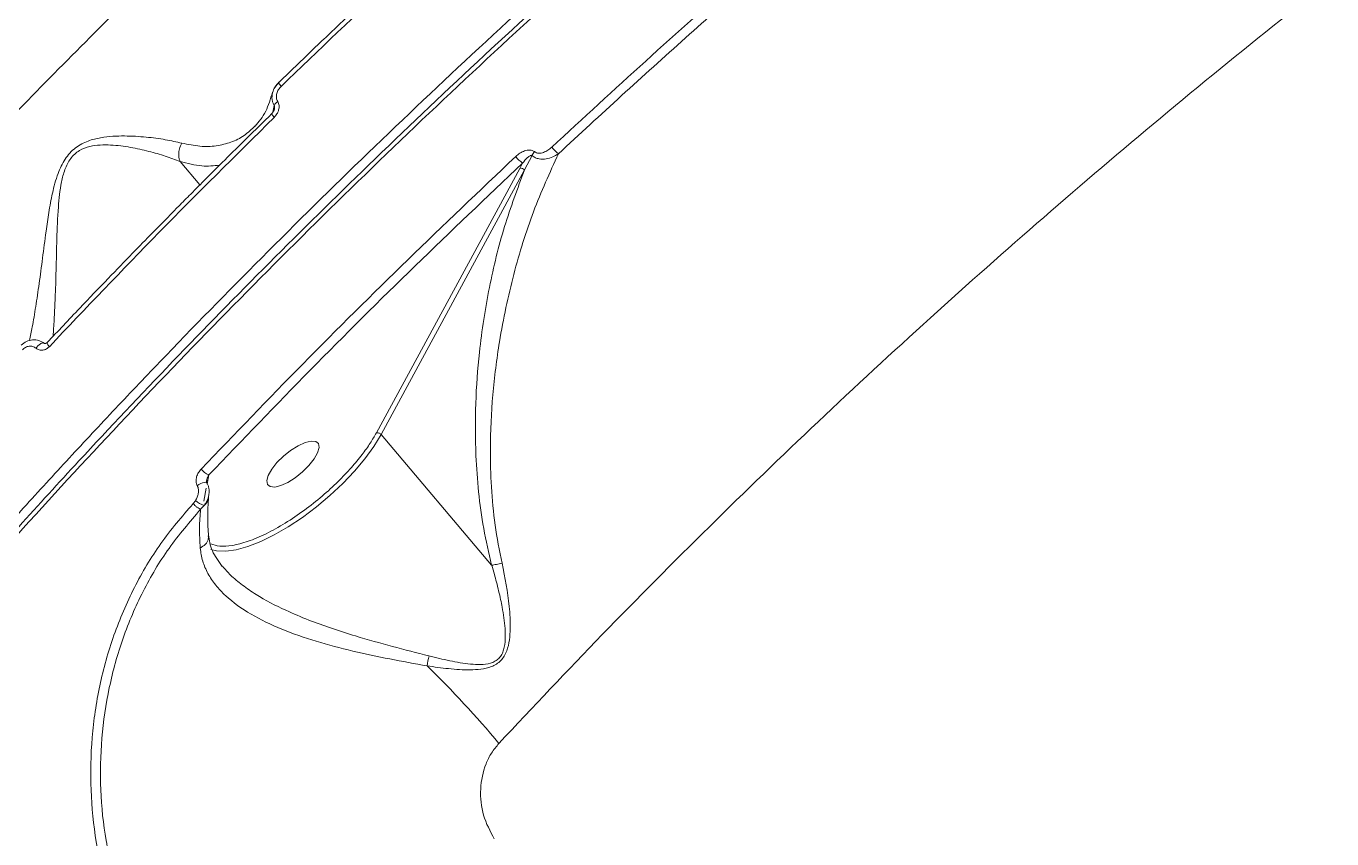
# Model space of a CAD drawing. Header units: millimetres. Extents: x -5609 to 5139, y -3980 to 3221.
# Drawn here: x 2860.4 to 3039.9, y 844.8 to 956.5 of the extents above; entities that cross this region are included whole.
import ezdxf

# ---------------------------------------------------------------- set-up
doc = ezdxf.new("R2010")
doc.units = ezdxf.units.MM
for name, color, linetype in [('DIKOM_ЗОНА', 80, 'Continuous'), ('DIKOM_ОБЪЕКТ', 7, 'Continuous'), ('DIKOM_РАЗМЕР_ОБЪЕКТА', 7, 'Continuous')]:
    doc.layers.add(name, color=color, linetype=linetype)

# ---------------------------------------------------------------- blocks, each defined once
blk = doc.blocks.new('A$Cc336a1e3')
at = {"color": 8, "linetype": 'Continuous', "lineweight": 15}
for p, q in [((5714.53, 2217.62), (5714.71, 2218.51)), ((5701.76, 2210.82), (5704.48, 2207.6))]:
    blk.add_line(p, q, dxfattribs=at)
at = {"color": 7, "linetype": 'Continuous', "lineweight": 15}
for p, q in [((5750.14, 2211.64), (5749.1, 2209.65)), ((5748.44, 2209.87), (5728.74, 2173.5)), ((5729.39, 2173.28), (5749.1, 2209.65)), ((5748.44, 2209.87), (5748.83, 2210.59)), ((5683.53, 2185.97), (5683.55, 2185.98)), ((5744.58, 2155.33), (5729.39, 2173.28)), ((5705.47, 2166.47), (5705.71, 2167.73)), ((5703.87, 2164.19), (5703.56, 2163.79)), ((5705.05, 2164.14), (5705.34, 2165.92)), ((5705.69, 2164.68), (5705.73, 2165.07)), ((5704.58, 2163.01), (5705.07, 2163.53))]:
    blk.add_line(p, q, dxfattribs=at)
at = {"color": 8, "linetype": 'Continuous', "lineweight": 15, "flags": 128}
for points in [[(5715.65, 2221.15), (5715.55, 2221.28), (5715.46, 2221.4), (5715.39, 2221.51), (5715.34, 2221.59), (5715.32, 2221.66), (5715.33, 2221.7), (5715.35, 2221.72), (5715.35, 2221.72)], [(5714.7, 2216.87), (5714.59, 2217.01), (5714.5, 2217.13), (5714.43, 2217.24), (5714.39, 2217.32), (5714.37, 2217.39), (5714.38, 2217.43), (5714.38, 2217.43)], [(5683.8, 2185.36), (5683.69, 2185.5), (5683.6, 2185.63), (5683.54, 2185.74), (5683.51, 2185.84), (5683.5, 2185.92), (5683.52, 2185.97), (5683.53, 2185.97)], [(5729.39, 2173.28), (5728.4, 2171.65), (5727.17, 2169.96), (5725.73, 2168.24), (5724.12, 2166.54), (5722.36, 2164.89), (5720.5, 2163.33), (5718.58, 2161.88), (5716.64, 2160.59), (5714.71, 2159.48), (5712.85, 2158.57), (5711.09, 2157.88), (5709.47, 2157.44), (5708.03, 2157.24), (5706.79, 2157.29), (5706, 2157.5)], [(5704.13, 2166.24), (5704.36, 2166.4), (5704.6, 2166.54), (5704.85, 2166.64), (5705.08, 2166.71), (5705.26, 2166.73), (5705.39, 2166.7), (5705.45, 2166.64)]]:
    blk.add_lwpolyline(points, dxfattribs=at)
at = {"color": 7, "linetype": 'Continuous', "lineweight": 15, "flags": 128}
blk.add_lwpolyline([(5713.77, 2166.42), (5714.15, 2166.12), (5714.77, 2166.06), (5715.61, 2166.26), (5716.57, 2166.71), (5717.6, 2167.35), (5718.59, 2168.15), (5719.48, 2169.04), (5720.2, 2169.94), (5720.67, 2170.78), (5720.87, 2171.5), (5720.78, 2172.03), (5720.41, 2172.34), (5719.78, 2172.39), (5718.95, 2172.19), (5717.98, 2171.75), (5716.96, 2171.1), (5715.96, 2170.3), (5715.07, 2169.42), (5714.36, 2168.52), (5713.88, 2167.67), (5713.68, 2166.96), (5713.77, 2166.42)], dxfattribs=at)
at = {"color": 7, "linetype": 'Continuous', "lineweight": 15}
for centre, radius, start, end in [((5715.89, 2217.97), 1.3, 122.6353, 155.3134), ((5757.38, 2216.49), 5.86, 219.2351, 231.7171), ((5751.78, 2214.62), 4.99, 218.7403, 233.7999), ((5751.99, 2210.87), 2, 139.6066, 157.344), ((5748.6, 2209.25), 0.642, 38.9015, 104.3593), ((5706.68, 2170.1), 2.56, 217.5508, 247.5449), ((5706.04, 2166.74), 3.35, 229.4964, 253.1625), ((5748.15, 2139.65), 12.58, 165.3199, 171.6392), ((5639.34, 2042.23), 138.33, 39.8217, 45.8467), ((5271.79, 1807.86), 498.71, 6.9201, 40.1108), ((5271.92, 1807.98), 499.77, 6.9199, 40.111)]:
    blk.add_arc(centre, radius, start, end, dxfattribs=at)
at = {"color": 8, "linetype": 'Continuous', "lineweight": 15}
for centre, radius, start, end in [((5703.93, 2164.88), 1.77, 310.3349, 353.5631), ((5272.28, 1807.98), 499.6, 8.4433, 40.1159)]:
    blk.add_arc(centre, radius, start, end, dxfattribs=at)
at = {"color": 7, "linetype": 'Continuous', "lineweight": 15}
for points, knots in [([(5598.5, 2121.07), (5601.26, 2124.96), (5606.79, 2132.74), (5615.67, 2144.53), (5624.94, 2156.34), (5634.63, 2168.19), (5644.11, 2179.34), (5653.31, 2189.8), (5662.16, 2199.56), (5671.33, 2209.38), (5680.81, 2219.24), (5690.58, 2229.12), (5700.47, 2238.83), (5710.47, 2248.39), (5720.55, 2257.77), (5730.91, 2267.14), (5741.52, 2276.49), (5752.37, 2285.8), (5762.76, 2294.46), (5772.64, 2302.48), (5781.96, 2309.88), (5791.42, 2317.22), (5801.03, 2324.49), (5810.76, 2331.68), (5820.62, 2338.77), (5832.63, 2347.18), (5846.83, 2356.79), (5863.26, 2367.4), (5879.86, 2377.61), (5894.16, 2385.95), (5906.12, 2392.62), (5915.73, 2397.8), (5925.34, 2402.79), (5934.95, 2407.59), (5944.53, 2412.18), (5954.07, 2416.55), (5964.55, 2421.12), (5975.92, 2425.79), (5988.09, 2430.41), (6000.08, 2434.58), (6011.85, 2438.26), (6024.19, 2441.68), (6036.96, 2444.67), (6050.01, 2447.04), (6062.55, 2448.66), (6070.36, 2449.04), (6074.28, 2449.23)], [0, 0, 0, 0, 0.025201, 0.050426, 0.075478, 0.100439, 0.125533, 0.145965, 0.166556, 0.187307, 0.208217, 0.229287, 0.250516, 0.270801, 0.291287, 0.311973, 0.332861, 0.35395, 0.375239, 0.39266, 0.410236, 0.427968, 0.445856, 0.463899, 0.482097, 0.500451, 0.530196, 0.560356, 0.590931, 0.62192, 0.639817, 0.657849, 0.676017, 0.69432, 0.712759, 0.731334, 0.750044, 0.774713, 0.799566, 0.824602, 0.849822, 0.875227, 0.906171, 0.937281, 0.968557, 1, 1, 1, 1]), ([(5583.07, 2031.2), (5585.78, 2035.98), (5591.19, 2045.56), (5600.33, 2060.28), (5610.18, 2075.22), (5620.81, 2090.37), (5631.91, 2105.35), (5643.41, 2120.1), (5655.24, 2134.58), (5665.44, 2146.54), (5673.72, 2155.94), (5679.86, 2162.78), (5686.12, 2169.62), (5692.48, 2176.45), (5701.36, 2185.79), (5712.98, 2197.68), (5727.61, 2212.09), (5742.85, 2226.52), (5758.67, 2240.94), (5774.66, 2254.97), (5790.78, 2268.58), (5806.96, 2281.73), (5819.81, 2291.79), (5829.15, 2298.91), (5834.85, 2303.2), (5840.59, 2307.45), (5846.36, 2311.68), (5852.17, 2315.87), (5858.01, 2320.02), (5867.43, 2326.63), (5880.53, 2335.56), (5897.34, 2346.53), (5914.33, 2357.12), (5931.44, 2367.27), (5948.25, 2376.74), (5964.71, 2385.49), (5980.77, 2393.55), (5993.48, 2399.53), (6002.92, 2403.76), (6009.15, 2406.46), (6015.36, 2409.07), (6021.54, 2411.59), (6027.69, 2414), (6036.91, 2417.49), (6049.04, 2421.76), (6063.83, 2426.38), (6078.22, 2430.27), (6092.15, 2433.41), (6105.59, 2435.77), (6118.48, 2437.34), (6130.78, 2438.1), (6142.44, 2438.02), (6153.47, 2437.16), (6160.2, 2435.88), (6163.57, 2435.24)], [0, 0, 0, 0, 0.024819, 0.049681, 0.074585, 0.099531, 0.12452, 0.147882, 0.17128, 0.194715, 0.205777, 0.216847, 0.227925, 0.239011, 0.250106, 0.273561, 0.297359, 0.321499, 0.345981, 0.370806, 0.394284, 0.418061, 0.442135, 0.45031, 0.458518, 0.466761, 0.475037, 0.483347, 0.49169, 0.500068, 0.523695, 0.547624, 0.571855, 0.596389, 0.621225, 0.644678, 0.668395, 0.692375, 0.701869, 0.711403, 0.720978, 0.730593, 0.74025, 0.749947, 0.774408, 0.798991, 0.823695, 0.848519, 0.873464, 0.89853, 0.923716, 0.949023, 0.974451, 1, 1, 1, 1]), ([(6204.55, 2411.65), (6203.86, 2412.42), (6202.5, 2413.95), (6200.53, 2415.88), (6198.62, 2417.65), (6196.69, 2419.29), (6194.08, 2421.34), (6190.66, 2423.7), (6185.14, 2426.93), (6177.87, 2430.25), (6168.75, 2433.19), (6159.15, 2435.24), (6149.19, 2436.49), (6138.58, 2437.01), (6127.34, 2436.79), (6115.51, 2435.84), (6103.11, 2434.16), (6090.16, 2431.75), (6076.69, 2428.62), (6062.75, 2424.77), (6048.38, 2420.23), (6033.61, 2414.99), (6018.47, 2409.08), (6002.99, 2402.5), (5987.2, 2395.26), (5971.16, 2387.4), (5954.91, 2378.92), (5938.49, 2369.86), (5921.94, 2360.24), (5905.29, 2350.07), (5888.58, 2339.38), (5871.86, 2328.2), (5855.16, 2316.54), (5838.53, 2304.46), (5822.03, 2291.98), (5805.68, 2279.12), (5789.53, 2265.92), (5773.6, 2252.41), (5757.93, 2238.61), (5742.58, 2224.57), (5727.92, 2210.64), (5713.95, 2196.88), (5700.67, 2183.32), (5689.25, 2171.21), (5679.6, 2160.65), (5673.57, 2153.89), (5669.6, 2149.37), (5667.39, 2146.83), (5664.81, 2143.84), (5661.69, 2140.2), (5658.06, 2135.91), (5655.49, 2132.82), (5654.12, 2131.18)], [0, 0, 0, 0, 0.008908, 0.01753, 0.025623, 0.033471, 0.041214, 0.056424, 0.071632, 0.098786, 0.125938, 0.150666, 0.175372, 0.200051, 0.224728, 0.249405, 0.274079, 0.298757, 0.323488, 0.348172, 0.372843, 0.397514, 0.422185, 0.446854, 0.471533, 0.496261, 0.520935, 0.545603, 0.570272, 0.594939, 0.619608, 0.644296, 0.669014, 0.693683, 0.71835, 0.743018, 0.767685, 0.792353, 0.817058, 0.84176, 0.866427, 0.889451, 0.912474, 0.935498, 0.950694, 0.965687, 0.969487, 0.973442, 0.978418, 0.984512, 0.991712, 1, 1, 1, 1]), ([(6198.5, 2355.63), (6196.71, 2356.87), (6193.12, 2359.34), (6187.04, 2362.39), (6180.5, 2364.94), (6173.46, 2366.95), (6166.61, 2368.3), (6160.11, 2369.15), (6154.07, 2369.63), (6147.81, 2369.82), (6141.36, 2369.74), (6134.72, 2369.39), (6127.89, 2368.78), (6118.89, 2367.65), (6107.51, 2365.68), (6093.54, 2362.5), (6079.18, 2358.51), (6066.56, 2354.42), (6055.9, 2350.61), (6047.32, 2347.35), (6038.69, 2343.86), (6030, 2340.18), (6021.28, 2336.29), (6012.53, 2332.21), (6002.98, 2327.57), (5992.61, 2322.31), (5981.44, 2316.37), (5970.29, 2310.19), (5959.18, 2303.78), (5948.13, 2297.17), (5936.95, 2290.23), (5925.65, 2282.96), (5914.24, 2275.38), (5902.94, 2267.62), (5891.77, 2259.7), (5880.75, 2251.65), (5867.8, 2241.9), (5853.01, 2230.36), (5836.51, 2216.91), (5820.46, 2203.24), (5804.75, 2189.3), (5789.41, 2175.11), (5774.37, 2160.58), (5759.69, 2145.82), (5750.28, 2135.82), (5745.58, 2130.82)], [0, 0, 0, 0, 0.025181, 0.050256, 0.075225, 0.100087, 0.124843, 0.143028, 0.161119, 0.179116, 0.197019, 0.214827, 0.232542, 0.250163, 0.282871, 0.315161, 0.347035, 0.378492, 0.396282, 0.413936, 0.431453, 0.448835, 0.466081, 0.483191, 0.500164, 0.52159, 0.542805, 0.563806, 0.584596, 0.605174, 0.625539, 0.646847, 0.667953, 0.688858, 0.709563, 0.730066, 0.750369, 0.782153, 0.81358, 0.84465, 0.875361, 0.906466, 0.937368, 0.968702, 1, 1, 1, 1]), ([(5781.19, 2280.69), (5779.42, 2279.22), (5776.17, 2276.52), (5771.78, 2272.82), (5768.27, 2269.85), (5765.42, 2267.41), (5762.91, 2265.24), (5759.29, 2262.1), (5754.5, 2257.91), (5748.88, 2252.93), (5743.62, 2248.19), (5738.85, 2243.86), (5735.02, 2240.33), (5731.8, 2237.34), (5728.79, 2234.53), (5724.99, 2230.95), (5720.4, 2226.58), (5717.1, 2223.4), (5715.32, 2221.67)], [0, 0, 0, 0, 0.077829, 0.142486, 0.194025, 0.233044, 0.26923, 0.306095, 0.395062, 0.484371, 0.56015, 0.634792, 0.702857, 0.737129, 0.783798, 0.843133, 0.91518, 1, 1, 1, 1]), ([(5781.59, 2280.24), (5775.78, 2275.38), (5764.25, 2265.72), (5747.46, 2250.92), (5731.23, 2236.11), (5720.82, 2226.11), (5715.65, 2221.15)], [0, 0, 0, 0, 0.255517, 0.507355, 0.755516, 1, 1, 1, 1]), ([(5752.85, 2212.79), (5757.13, 2216.74), (5765.74, 2224.69), (5779, 2236.44), (5792.55, 2248.13), (5801.77, 2255.76), (5806.4, 2259.59)], [0, 0, 0, 0, 0.246882, 0.495843, 0.746884, 1, 1, 1, 1]), ([(5753.76, 2211.89), (5759.54, 2217.22), (5771.11, 2227.86), (5788.96, 2243.46), (5801.11, 2253.55), (5807.19, 2258.6)], [0, 0, 0, 0, 0.333513, 0.666491, 1, 1, 1, 1]), ([(5715.4, 2221.71), (5715.2, 2221.5), (5714.78, 2221.08), (5714.42, 2220.25), (5714.36, 2219.5), (5714.49, 2218.91), (5714.63, 2218.65), (5714.71, 2218.51)], [0, 0, 0, 0, 0.238612, 0.482659, 0.736302, 0.867679, 1, 1, 1, 1]), ([(5715.33, 2221.71), (5715.14, 2221.5), (5714.76, 2221.08), (5714.57, 2220.55), (5714.47, 2220.27)], [0, 0, 0, 0, 0.490367, 1, 1, 1, 1]), ([(5714.46, 2220.33), (5714.18, 2219.41), (5713.61, 2217.48), (5712.59, 2216.28), (5712.06, 2215.66)], [0, 0, 0, 0, 0.478654, 1, 1, 1, 1]), ([(5715.65, 2221.15), (5715.52, 2221.01), (5715.26, 2220.72), (5715.03, 2220.17), (5714.98, 2219.68), (5715.06, 2219.31), (5715.14, 2219.15), (5715.19, 2219.06)], [0, 0, 0, 0, 0.250833, 0.5007, 0.749912, 0.875213, 1, 1, 1, 1]), ([(5714.74, 2218.04), (5714.7, 2217.93), (5714.63, 2217.7), (5714.47, 2217.52), (5714.38, 2217.43)], [0, 0, 0, 0, 0.474088, 1, 1, 1, 1]), ([(5715.19, 2219.06), (5715.23, 2218.98), (5715.32, 2218.81), (5715.39, 2218.42), (5715.34, 2217.9), (5715.1, 2217.33), (5714.83, 2217.02), (5714.7, 2216.87)], [0, 0, 0, 0, 0.124769, 0.250055, 0.499339, 0.749206, 1, 1, 1, 1]), ([(5714.37, 2217.4), (5713.22, 2216.26), (5711.05, 2214.14), (5708.05, 2211.17), (5705.49, 2208.61), (5703.38, 2206.49), (5701.64, 2204.74), (5699.9, 2202.97), (5697.79, 2200.82), (5695.03, 2198), (5691.69, 2194.54), (5687.77, 2190.45), (5684.99, 2187.5), (5683.5, 2185.92)], [0, 0, 0, 0, 0.108951, 0.204135, 0.285569, 0.353281, 0.407272, 0.452496, 0.522296, 0.611925, 0.721394, 0.850737, 1, 1, 1, 1]), ([(5714.7, 2216.87), (5709.39, 2211.62), (5698.83, 2201.19), (5688.79, 2190.62), (5683.8, 2185.36)], [0, 0, 0, 0, 0.503038, 1, 1, 1, 1]), ([(5702.02, 2213.34), (5701.89, 2213.09), (5701.64, 2212.61), (5701.55, 2211.86), (5701.6, 2211.28), (5701.71, 2210.96), (5701.75, 2210.83)], [0, 0, 0, 0, 0.323658, 0.605672, 0.832018, 1, 1, 1, 1]), ([(5750.46, 2212.17), (5750.55, 2212.11), (5750.73, 2211.99), (5751.17, 2211.92), (5751.72, 2212.04), (5752.32, 2212.34), (5752.67, 2212.64), (5752.85, 2212.79)], [0, 0, 0, 0, 0.125705, 0.25123, 0.501158, 0.750982, 1, 1, 1, 1]), ([(5701.76, 2210.82), (5701.76, 2210.82), (5701.76, 2210.82), (5701.76, 2210.83), (5701.75, 2210.83), (5701.75, 2210.83)], [0, 0, 0, 0, 0.560278, 0.792891, 1, 1, 1, 1]), ([(5704.66, 2168.54), (5709.29, 2173.36), (5718.55, 2183.01), (5732.99, 2197.35), (5742.92, 2206.78), (5747.89, 2211.5)], [0, 0, 0, 0, 0.33281, 0.666142, 1, 1, 1, 1]), ([(5746.01, 2155.58), (5745.66, 2157.33), (5744.96, 2160.85), (5744.5, 2166.09), (5744.33, 2172.1), (5744.66, 2178.8), (5745.68, 2186.9), (5747.51, 2195.37), (5750.19, 2204.06), (5752.57, 2209.28), (5753.76, 2211.89)], [0, 0, 0, 0, 0.082542, 0.165762, 0.248742, 0.373282, 0.498894, 0.666662, 0.833319, 1, 1, 1, 1]), ([(5747.89, 2211.5), (5748.08, 2211.66), (5748.45, 2211.98), (5749.11, 2212.3), (5749.7, 2212.42), (5750.17, 2212.36), (5750.37, 2212.23), (5750.46, 2212.17)], [0, 0, 0, 0, 0.249066, 0.498926, 0.748884, 0.874397, 1, 1, 1, 1]), ([(5748.83, 2210.59), (5749.05, 2210.86), (5749.36, 2211.24), (5749.78, 2211.57), (5749.99, 2211.66), (5750.08, 2211.67), (5750.12, 2211.65), (5750.14, 2211.64)], [0, 0, 0, 0, 0.571453, 0.823276, 0.924596, 0.965445, 1, 1, 1, 1]), ([(5750.14, 2211.64), (5750.29, 2211.53), (5750.57, 2211.32), (5751.23, 2211.12), (5752.06, 2211.12), (5752.99, 2211.4), (5753.5, 2211.73), (5753.76, 2211.89)], [0, 0, 0, 0, 0.144778, 0.282673, 0.536359, 0.772363, 1, 1, 1, 1]), ([(5705.71, 2167.73), (5710.33, 2172.55), (5719.59, 2182.18), (5733.98, 2196.49), (5743.88, 2205.89), (5748.83, 2210.59)], [0, 0, 0, 0, 0.333321, 0.666683, 1, 1, 1, 1]), ([(5749.1, 2209.65), (5748.14, 2207.1), (5746.22, 2201.98), (5744.16, 2193.56), (5742.88, 2185.39), (5742.31, 2177.61), (5742.32, 2171.18), (5742.74, 2165.4), (5743.41, 2160.37), (5744.19, 2157.01), (5744.58, 2155.33)], [0, 0, 0, 0, 0.166001, 0.332566, 0.499546, 0.624699, 0.749231, 0.832963, 0.916743, 1, 1, 1, 1]), ([(5683.12, 2185.79), (5682.87, 2185.96), (5682.39, 2186.28), (5681.5, 2186.35), (5680.63, 2186.14), (5680.16, 2185.76), (5679.92, 2185.57)], [0, 0, 0, 0, 0.255732, 0.506766, 0.754089, 1, 1, 1, 1]), ([(5683.53, 2185.97), (5683.48, 2185.92), (5683.38, 2185.84), (5683.25, 2185.79), (5683.13, 2185.79), (5683.06, 2185.84), (5683.03, 2185.86)], [0, 0, 0, 0, 0.296543, 0.568404, 0.804198, 1, 1, 1, 1]), ([(5681.97, 2185.15), (5681.83, 2185.25), (5681.54, 2185.44), (5681.01, 2185.46), (5680.5, 2185.3), (5680.23, 2185.06), (5680.09, 2184.93)], [0, 0, 0, 0, 0.249633, 0.499378, 0.749544, 1, 1, 1, 1]), ([(5683.8, 2185.36), (5683.67, 2185.25), (5683.4, 2185.01), (5682.91, 2184.86), (5682.4, 2184.87), (5682.11, 2185.06), (5681.97, 2185.15)], [0, 0, 0, 0, 0.250388, 0.500533, 0.750315, 1, 1, 1, 1]), ([(5728.74, 2173.5), (5728.79, 2173.51), (5728.89, 2173.53), (5729.08, 2173.5), (5729.26, 2173.41), (5729.35, 2173.32), (5729.39, 2173.28)], [0, 0, 0, 0, 0.250015, 0.499952, 0.750124, 1, 1, 1, 1]), ([(5704.13, 2166.24), (5704.08, 2166.34), (5703.99, 2166.52), (5703.93, 2166.94), (5704.01, 2167.47), (5704.26, 2168.06), (5704.52, 2168.38), (5704.66, 2168.54)], [0, 0, 0, 0, 0.124834, 0.250345, 0.499817, 0.749652, 1, 1, 1, 1]), ([(5703.87, 2164.19), (5703.96, 2164.35), (5704.14, 2164.66), (5704.29, 2165.19), (5704.31, 2165.65), (5704.24, 2166.01), (5704.16, 2166.17), (5704.13, 2166.24)], [0, 0, 0, 0, 0.250602, 0.500038, 0.749876, 0.875193, 1, 1, 1, 1]), ([(5705.43, 2166.67), (5705.43, 2166.67), (5705.43, 2166.68), (5705.42, 2166.7), (5705.42, 2166.74), (5705.41, 2166.8), (5705.41, 2166.91), (5705.43, 2167), (5705.44, 2167.04)], [0, 0, 0, 0, 0.109729, 0.214045, 0.320204, 0.434106, 0.694233, 1, 1, 1, 1]), ([(5705.73, 2165.08), (5705.75, 2165.34), (5705.77, 2165.74), (5705.63, 2166.28), (5705.5, 2166.54), (5705.43, 2166.67)], [0, 0, 0, 0, 0.46957, 0.726663, 1, 1, 1, 1]), ([(5705.67, 2159.31), (5705.62, 2160.16), (5705.49, 2162.09), (5705.62, 2163.75), (5705.69, 2164.68)], [0, 0, 0, 0, 0.436823, 1, 1, 1, 1]), ([(5691.83, 2110.37), (5691.24, 2112.66), (5690.08, 2117.23), (5689.39, 2124.41), (5689.53, 2131.63), (5690.59, 2138.8), (5692.53, 2145.74), (5695.36, 2152.32), (5698.98, 2158.46), (5702.03, 2162.01), (5703.56, 2163.79)], [0, 0, 0, 0, 0.124823, 0.249215, 0.374557, 0.498948, 0.624295, 0.749045, 0.873924, 1, 1, 1, 1]), ([(5693.15, 2110.68), (5692.57, 2112.93), (5691.43, 2117.41), (5690.74, 2124.44), (5690.87, 2131.52), (5691.9, 2138.54), (5693.79, 2145.34), (5696.56, 2151.78), (5700.1, 2157.79), (5703.08, 2161.26), (5704.58, 2163.01)], [0, 0, 0, 0, 0.124999, 0.249514, 0.374925, 0.499325, 0.624632, 0.749299, 0.87406, 1, 1, 1, 1]), ([(5704.58, 2163.01), (5704.51, 2163.04), (5704.37, 2163.09), (5704.09, 2163.28), (5703.8, 2163.53), (5703.64, 2163.71), (5703.56, 2163.79)], [0, 0, 0, 0, 0.241165, 0.499952, 0.758824, 1, 1, 1, 1]), ([(5704.58, 2163.01), (5704.51, 2162.18), (5704.37, 2160.52), (5704.48, 2158.62), (5704.53, 2157.67)], [0, 0, 0, 0, 0.50155, 1, 1, 1, 1]), ([(5707.57, 2155.16), (5707.04, 2155.87), (5706, 2157.28), (5705.77, 2158.76), (5705.66, 2159.49)], [0, 0, 0, 0, 0.504475, 1, 1, 1, 1]), ([(5704.53, 2157.67), (5704.62, 2157.07), (5704.8, 2155.86), (5705.54, 2154.16), (5706.61, 2152.57), (5708.44, 2150.62), (5711.4, 2148.5), (5715.68, 2146.45), (5720.45, 2144.8), (5725.47, 2143.49), (5730.61, 2142.39), (5733.99, 2141.79), (5735.7, 2141.48)], [0, 0, 0, 0, 0.062485, 0.125535, 0.188142, 0.250778, 0.375722, 0.500862, 0.625321, 0.750539, 0.874742, 1, 1, 1, 1]), ([(5735.7, 2141.48), (5736.69, 2141.34), (5738.67, 2141.06), (5741.15, 2140.89), (5743.12, 2141), (5744.34, 2141.26), (5745.25, 2141.7), (5745.86, 2142.18), (5746.34, 2142.81), (5746.78, 2143.76), (5747.06, 2145.04), (5747.18, 2147.1), (5746.98, 2150.65), (5746.4, 2153.62), (5746.01, 2155.58)], [0, 0, 0, 0, 0.124292, 0.249313, 0.31237, 0.375886, 0.40819, 0.440654, 0.473022, 0.505321, 0.568887, 0.631352, 0.755414, 1, 1, 1, 1]), ([(5744.59, 2155.33), (5744.72, 2154.9), (5744.94, 2154.13), (5745.26, 2152.95), (5745.55, 2151.79), (5745.81, 2150.65), (5746.06, 2149.4), (5746.28, 2148.08), (5746.44, 2146.6), (5746.48, 2145.14), (5746.34, 2143.93), (5746, 2143.05), (5745.59, 2142.49), (5745.05, 2142.08), (5744.2, 2141.75), (5743.06, 2141.63), (5741.19, 2141.74), (5738.82, 2142.15), (5736.92, 2142.61), (5735.97, 2142.84)], [0, 0, 0, 0, 0.056331, 0.102925, 0.15531, 0.207875, 0.252732, 0.31612, 0.378916, 0.441033, 0.502191, 0.532113, 0.561446, 0.590882, 0.620862, 0.682048, 0.744815, 0.871977, 1, 1, 1, 1]), ([(5744.59, 2155.33), (5744.59, 2155.33), (5744.59, 2155.33), (5744.59, 2155.33), (5744.58, 2155.33), (5744.58, 2155.33)], [0, 0, 0, 0, 0.199227, 0.414461, 1, 1, 1, 1]), ([(5744.59, 2155.33), (5744.79, 2155.35), (5745.2, 2155.41), (5745.74, 2155.52), (5746.01, 2155.58)], [0, 0, 0, 0, 0.499991, 1, 1, 1, 1]), ([(5745.58, 2130.82), (5745.23, 2130.39), (5744.52, 2129.54), (5743.5, 2127.47), (5742.89, 2124.51), (5743.27, 2120.82), (5744.38, 2118.75), (5744.95, 2117.69)], [0, 0, 0, 0, 0.118478, 0.23723, 0.481613, 0.737059, 1, 1, 1, 1])]:
    blk.add_open_spline(points, degree=3, knots=knots, dxfattribs=at)
at = {"color": 8, "linetype": 'Continuous', "lineweight": 15}
for points, knots in [([(6204.63, 2411.37), (6203.45, 2412.77), (6200.49, 2416.28), (6194.75, 2421.01), (6187.58, 2425.65), (6179.74, 2429.38), (6171.38, 2432.28), (6162.58, 2434.41), (6155.06, 2435.56), (6149.21, 2436.13), (6145.27, 2436.4), (6141.24, 2436.57), (6137.13, 2436.63), (6132.93, 2436.58), (6125.89, 2436.34), (6115.74, 2435.53), (6102.13, 2433.62), (6088.04, 2430.88), (6073.54, 2427.35), (6059.01, 2423.15), (6044.54, 2418.39), (6030.2, 2413.15), (6018.86, 2408.62), (6010.69, 2405.18), (6005.76, 2403.05), (6000.83, 2400.87), (5995.88, 2398.63), (5990.93, 2396.34), (5985.97, 2393.99), (5976.73, 2389.53), (5963.14, 2382.66), (5945.14, 2372.95), (5927.19, 2362.69), (5909.36, 2351.92), (5893.87, 2342.09), (5880.73, 2333.42), (5869.9, 2326.08), (5859.18, 2318.61), (5848.58, 2311.02), (5838.11, 2303.34), (5827.77, 2295.56), (5817.58, 2287.7), (5805.1, 2277.84), (5790.37, 2265.84), (5773.53, 2251.55), (5757.02, 2236.98), (5740.89, 2222.17), (5725.18, 2207.16), (5709.93, 2191.99), (5695.17, 2176.7), (5680.97, 2161.34), (5667.29, 2145.95), (5658.68, 2135.7), (5654.37, 2130.57)], [0, 0, 0, 0, 0.017374, 0.04358, 0.069662, 0.095619, 0.119733, 0.143738, 0.167634, 0.176993, 0.186334, 0.195659, 0.204968, 0.214259, 0.223533, 0.250818, 0.277789, 0.304447, 0.330792, 0.356824, 0.380838, 0.40458, 0.428049, 0.435891, 0.443703, 0.451483, 0.459232, 0.46695, 0.474638, 0.482294, 0.509763, 0.536878, 0.563639, 0.590045, 0.616098, 0.632202, 0.648168, 0.663995, 0.679684, 0.695235, 0.710648, 0.725922, 0.741057, 0.767149, 0.793197, 0.8192, 0.84516, 0.871077, 0.896949, 0.922777, 0.948562, 0.974303, 1, 1, 1, 1]), ([(5714.71, 2218.51), (5714.72, 2218.48), (5714.75, 2218.41), (5714.77, 2218.22), (5714.74, 2217.97), (5714.65, 2217.81), (5714.61, 2217.72)], [0, 0, 0, 0, 0.120489, 0.260915, 0.600602, 1, 1, 1, 1]), ([(5712.06, 2215.73), (5711.58, 2215.25), (5710.6, 2214.29), (5708.79, 2213.42), (5706.76, 2212.91), (5704.53, 2212.82), (5702.86, 2213.17), (5702.02, 2213.34)], [0, 0, 0, 0, 0.196562, 0.398516, 0.598725, 0.798785, 1, 1, 1, 1]), ([(5702.02, 2213.34), (5701.28, 2213.51), (5699.8, 2213.84), (5697.12, 2214.2), (5694.16, 2214.38), (5691.42, 2214.26), (5689.11, 2213.7), (5687.64, 2212.96), (5686.6, 2212.01), (5685.72, 2210.86), (5684.85, 2208.97), (5684.19, 2206.47), (5683.71, 2203.8), (5683.28, 2200.79), (5682.86, 2197.5), (5682.4, 2194.02), (5681.93, 2190.84), (5681.48, 2188.15), (5681.2, 2186.8), (5681.08, 2186.19)], [0, 0, 0, 0, 0.076688, 0.153519, 0.231374, 0.310106, 0.349694, 0.390155, 0.410681, 0.431066, 0.471459, 0.524799, 0.577251, 0.629221, 0.707109, 0.784342, 0.861172, 0.938036, 1, 1, 1, 1]), ([(5684.3, 2186.77), (5684.31, 2186.89), (5684.37, 2187.63), (5684.48, 2189.4), (5684.62, 2192.28), (5684.73, 2195.88), (5684.82, 2200.08), (5684.94, 2203.62), (5685.18, 2206.27), (5685.43, 2208), (5685.87, 2209.69), (5686.52, 2211.02), (5687.27, 2211.86), (5688.14, 2212.5), (5689.36, 2212.93), (5690.8, 2213.11), (5692.71, 2213.09), (5694.98, 2212.79), (5697.48, 2212.23), (5699.79, 2211.57), (5701.1, 2211.08), (5701.75, 2210.83)], [0, 0, 0, 0, 0.012781, 0.083125, 0.154338, 0.248585, 0.346108, 0.439814, 0.475296, 0.510642, 0.545264, 0.578804, 0.595353, 0.61206, 0.645957, 0.680412, 0.715649, 0.786912, 0.858125, 0.929013, 1, 1, 1, 1]), ([(5701.76, 2210.82), (5702.78, 2210.56), (5704.75, 2210.05), (5706.4, 2210.23), (5707.19, 2210.31)], [0, 0, 0, 0, 0.517338, 1, 1, 1, 1]), ([(5681.97, 2185.15), (5682.02, 2185.21), (5682.11, 2185.33), (5682.27, 2185.51), (5682.45, 2185.66), (5682.64, 2185.79), (5682.81, 2185.86), (5682.95, 2185.89), (5683.01, 2185.87), (5683.04, 2185.86)], [0, 0, 0, 0, 0.127673, 0.267275, 0.416141, 0.570126, 0.724109, 0.873055, 1, 1, 1, 1]), ([(5728.74, 2173.5), (5728.47, 2173.04), (5727.91, 2172.07), (5726.76, 2170.47), (5725.29, 2168.69), (5723.46, 2166.76), (5721.28, 2164.76), (5718.82, 2162.81), (5716.19, 2161.04), (5713.56, 2159.58), (5711.08, 2158.54), (5708.93, 2157.98), (5707.18, 2157.86), (5706.36, 2158.12), (5705.97, 2158.25)], [0, 0, 0, 0, 0.059249, 0.124745, 0.196743, 0.275224, 0.359808, 0.449612, 0.543278, 0.638997, 0.734718, 0.828382, 0.918189, 1, 1, 1, 1]), ([(5705.41, 2166.84), (5705.42, 2166.93), (5705.46, 2167.27), (5705.6, 2167.54), (5705.71, 2167.73)], [0, 0, 0, 0, 0.25057, 1, 1, 1, 1]), ([(5705.07, 2163.53), (5705.22, 2163.74), (5705.53, 2164.18), (5705.65, 2164.68), (5705.71, 2164.94)], [0, 0, 0, 0, 0.493954, 1, 1, 1, 1]), ([(5704.53, 2157.67), (5704.79, 2157.83), (5705.19, 2158.08), (5705.5, 2158.53), (5705.68, 2158.93), (5705.65, 2159.2), (5705.63, 2159.35)], [0, 0, 0, 0, 0.367921, 0.567526, 0.771822, 1, 1, 1, 1]), ([(5735.97, 2142.84), (5734.3, 2143.27), (5730.96, 2144.13), (5726.44, 2145.4), (5722.6, 2146.62), (5719.38, 2147.78), (5715.84, 2149.27), (5712.76, 2150.88), (5710.31, 2152.56), (5708.74, 2153.85), (5707.94, 2154.76), (5707.58, 2155.17)], [0, 0, 0, 0, 0.159008, 0.317585, 0.423426, 0.524634, 0.631531, 0.782489, 0.861405, 0.937892, 1, 1, 1, 1])]:
    blk.add_open_spline(points, degree=3, knots=knots, dxfattribs=at)

msp = doc.modelspace()

# ---------------------------------------------------------------- linework, layer by layer
at = {"layer": 'DIKOM_ЗОНА', "color": 3}
msp.add_lwpolyline([(2939.334, 2931.974), (900.981, 3207.888, 0.0336485), (699.775, 3221.444), (-855.722, 3221.444, 0.3450653), (-1627.071, 2617.16, -0.3450653), (-1869.804, 2427), (-2570.165, 2427, 0.2993426), (-2891.522, 2215.672, -0.2663845), (-3090.623, 2066.584, 0.3788989), (-4320.166, 677), (-4320.166, -123, 0.4142136), (-2820.166, -1623), (-1877.662, -1623, -0.3625513), (-1631.68, -1828.354, 0.3625513), (-500.262, -2772.903), (2623.558, -2772.903, 0.1101119), (3048.303, -2678.216, 0.0074232), (3074.992, -2665.207), (4590.059, -1898.704, 0.0849595), (4861.114, -1697.782, 0.1932013), (5138.624, -1006.4), (5138.624, 414.929, 0.3753338)], format="xyb", close=True, dxfattribs=at)
at = {"layer": 'DIKOM_РАЗМЕР_ОБЪЕКТА'}
msp.add_circle((2594.5, 436), 1052.678, dxfattribs=at)

# ---------------------------------------------------------------- block references
at = {"layer": 'DIKOM_ОБЪЕКТ'}
msp.add_blockref('A$Cc336a1e3', (-2820.166, -1272.903), dxfattribs=at)

doc.saveas('drawing.dxf')
